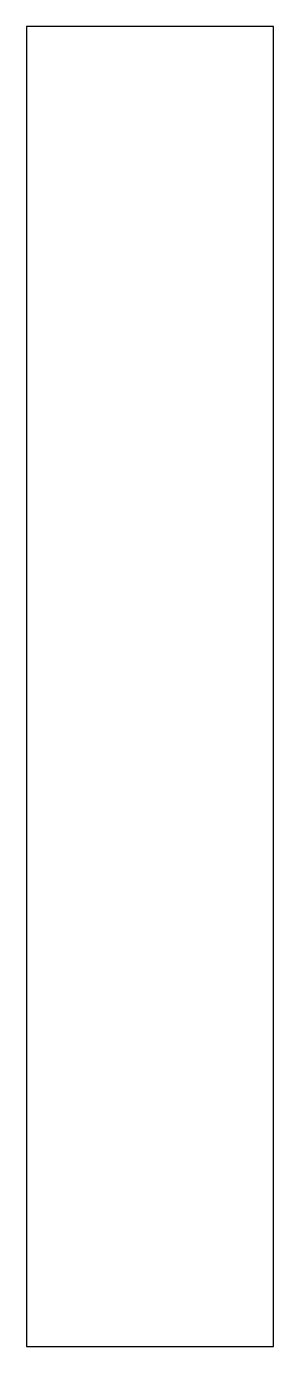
# Model space of a CAD drawing. Extents: x 2.25 to 2.5, y 0 to 1.32.
import ezdxf

# ---------------------------------------------------------------- set-up
doc = ezdxf.new("R2010")
doc.units = 0
doc.header["$MEASUREMENT"] = 0
doc.layers.add('VISIBLE', color=7, linetype='CONTINUOUS')

msp = doc.modelspace()

# ---------------------------------------------------------------- linework, layer by layer
at = {"layer": 'VISIBLE'}
for p, q in [((2.25, 1.3201), (2.25, 0)), ((2.497, 1.3201), (2.25, 1.3201)), ((2.497, 0), (2.497, 1.3201)), ((2.25, 0), (2.497, 0))]:
    msp.add_line(p, q, dxfattribs=at)

doc.saveas('drawing.dxf')
